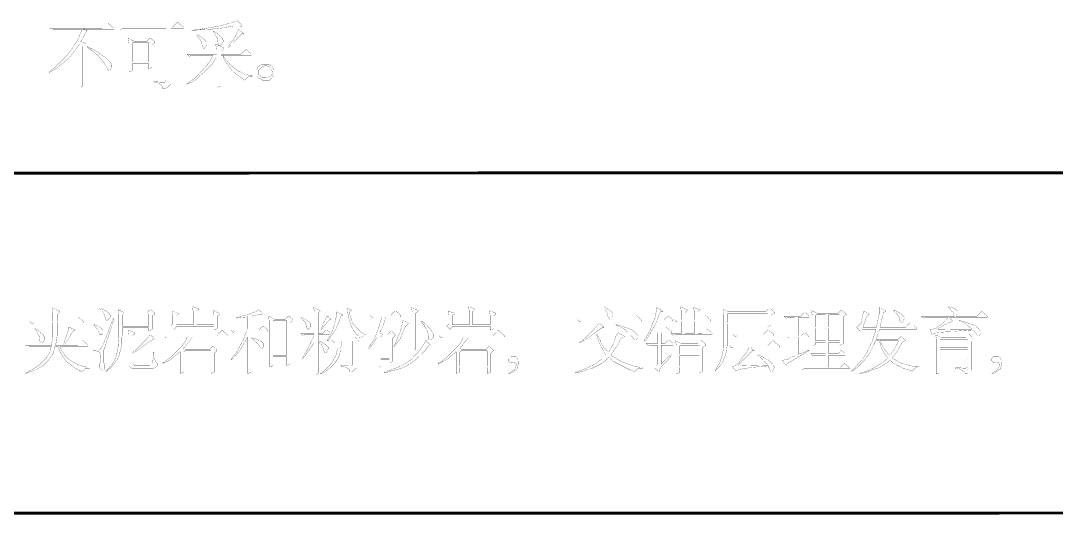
# Model space of a CAD drawing. Extents: x 94 to 452, y -72 to 1042.
# Drawn here: x 310.7 to 363.2, y 358 to 383.1 of the extents above; entities that cross this region are included whole.
import ezdxf

# ---------------------------------------------------------------- set-up
doc = ezdxf.new("R2010")
doc.units = 0
doc.header["$MEASUREMENT"] = 0
doc.layers.add('TREE_LAYER', color=7, linetype='Continuous')

msp = doc.modelspace()

# ---------------------------------------------------------------- linework, layer by layer
at = {"layer": 'TREE_LAYER'}
for points, const_width, elevation in [([(315.177959, 382.995285), (315.150508, 382.995285), (314.889724, 382.734501), (312.213253, 382.734501), (312.323057, 382.624697), (312.364234, 382.624697), (312.40541, 382.665873), (313.860312, 382.665873), (313.860312, 382.652148), (313.723057, 382.336462), (313.723057, 382.322736), (313.640704, 382.144305), (313.37992, 381.73254), (313.091685, 381.348226), (312.528939, 380.785481), (312.185802, 380.497246), (312.268155, 380.510972), (312.583841, 380.716854), (313.160312, 381.183521), (313.503449, 381.595285), (313.668155, 381.842344), (313.709332, 381.897246), (313.723057, 381.869795), (313.723057, 379.728619), (313.791685, 379.728619), (313.860312, 379.769795), (313.901488, 379.810972), (313.901488, 381.814893), (314.011292, 381.924697), (314.011292, 381.965873), (313.791685, 382.061952), (314.121096, 382.624697), (314.121096, 382.624697), (313.915214, 382.652148), (313.928939, 382.665873), (315.47992, 382.665873), (315.47992, 382.734501), (315.328939, 382.844305), (315.177959, 382.995285), (315.177959, 382.995285)], 0.01, 47), ([(318.719136, 383.022736), (318.677959, 383.022736), (318.4309, 382.775677), (315.685802, 382.775677), (315.795606, 382.665873), (315.823057, 382.665873), (315.864234, 382.693324), (318.128939, 382.693324), (318.128939, 382.693324), (318.128939, 380.099207), (318.060312, 379.989403), (317.909332, 379.989403), (317.57992, 380.016854), (317.470116, 380.030579), (317.470116, 379.989403), (317.7309, 379.948226), (317.840704, 379.879599), (317.950508, 379.742344), (317.950508, 379.659991), (317.991685, 379.659991), (318.142665, 379.701168), (318.238743, 379.769795), (318.348547, 379.879599), (318.348547, 382.693324), (318.362273, 382.693324), (319.007371, 382.693324), (319.007371, 382.775677), (318.870116, 382.885481), (318.719136, 383.022736), (318.719136, 383.022736)], 0.01, 47), ([(321.738743, 383.105089), (321.423057, 382.995285), (321.395606, 382.995285), (320.668155, 382.803128), (320.626979, 382.803128), (319.762273, 382.665873), (319.693645, 382.665873), (319.432861, 382.624697), (319.40541, 382.624697), (320.393645, 382.665873), (320.5309, 382.693324), (320.915214, 382.734501), (321.546587, 382.844305), (321.821096, 382.844305), (321.958351, 382.803128), (321.9309, 382.912932), (321.738743, 383.105089), (321.738743, 383.105089)], 0.01, 47), ([(316.193645, 382.226658), (316.193645, 382.226658), (316.193645, 382.199207), (316.234822, 381.979599), (316.234822, 380.538423), (316.317175, 380.538423), (316.372077, 380.565873), (316.413253, 380.60705), (316.413253, 380.936462), (316.413253, 380.936462), (317.209332, 380.936462), (317.223057, 380.936462), (317.223057, 380.689403), (317.264234, 380.689403), (317.360312, 380.716854), (317.401488, 380.75803), (317.401488, 381.897246), (317.538743, 381.993324), (317.552469, 382.00705), (317.552469, 382.034501), (317.332861, 382.226658), (317.291685, 382.226658), (317.140704, 382.075677), (316.481881, 382.075677), (316.193645, 382.226658), (316.193645, 382.226658)], 0.01, 47), ([(320.503449, 382.583521), (320.503449, 382.583521), (320.503449, 382.569795), (320.723057, 382.226658), (320.750508, 381.979599), (320.791685, 381.869795), (320.777959, 381.85607), (320.640704, 381.924697), (320.640704, 381.869795), (320.681881, 381.650187), (320.681881, 381.416854), (320.681881, 381.416854), (319.185802, 381.416854), (319.295606, 381.30705), (319.323057, 381.30705), (319.364234, 381.348226), (320.489724, 381.348226), (320.489724, 381.334501), (320.352469, 381.087442), (320.174037, 380.826658), (319.734822, 380.359991), (319.542665, 380.167834), (319.144626, 379.879599), (319.542665, 380.05803), (319.611292, 380.112932), (320.146587, 380.593324), (320.434822, 380.88156), (320.640704, 381.197246), (320.681881, 381.224697), (320.681881, 381.224697), (320.681881, 379.728619), (320.723057, 379.728619), (320.819136, 379.769795), (320.901488, 379.797246), (320.901488, 379.810972), (320.901488, 381.334501), (320.901488, 381.348226), (321.011292, 381.348226), (321.011292, 381.334501), (321.052469, 381.15607), (321.189724, 380.950187), (321.436783, 380.620775), (321.683841, 380.387442), (322.109332, 380.099207), (322.260312, 380.250187), (322.35639, 380.277638), (322.47992, 380.277638), (322.47992, 380.318815), (322.397567, 380.318815), (322.191685, 380.387442), (322.136783, 380.387442), (321.738743, 380.579599), (321.368155, 380.88156), (321.121096, 381.169795), (321.011292, 381.334501), (321.025018, 381.348226), (322.438743, 381.348226), (322.438743, 381.416854), (322.191685, 381.636462), (322.150508, 381.636462), (321.9309, 381.416854), (320.901488, 381.416854), (320.901488, 381.416854), (320.901488, 381.567834), (321.052469, 381.705089), (321.052469, 381.746266), (320.860312, 381.814893), (320.80541, 381.85607), (320.860312, 381.85607), (320.942665, 381.938423), (321.011292, 382.034501), (321.011292, 382.116854), (320.942665, 382.254109), (320.915214, 382.28156), (320.723057, 382.446266), (320.572077, 382.55607), (320.503449, 382.583521), (320.503449, 382.583521)], 0.01, 47), ([(319.734822, 382.405089), (319.652469, 382.405089), (319.762273, 382.267834), (319.913253, 382.048226), (319.95443, 381.814893), (320.023057, 381.705089), (320.064234, 381.705089), (320.132861, 381.814893), (320.174037, 381.924697), (320.174037, 382.00705), (320.10541, 382.103128), (320.009332, 382.199207), (319.803449, 382.336462), (319.734822, 382.405089), (319.734822, 382.405089)], 0.01, 47), ([(321.77992, 382.665873), (321.752469, 382.610972), (321.601488, 382.254109), (321.423057, 382.020775), (321.272077, 381.787442), (321.272077, 381.746266), (321.958351, 382.446266), (322.040704, 382.446266), (322.040704, 382.473717), (322.026979, 382.487442), (321.77992, 382.665873), (321.77992, 382.665873)], 0.01, 47), ([(314.134822, 381.787442), (314.121096, 381.787442), (314.203449, 381.705089), (314.409332, 381.567834), (314.642665, 381.361952), (314.972077, 380.977638), (315.177959, 380.620775), (315.219136, 380.579599), (315.260312, 380.579599), (315.328939, 380.675677), (315.370116, 380.75803), (315.370116, 380.867834), (315.260312, 381.046266), (314.862273, 381.375677), (314.642665, 381.526658), (314.464234, 381.636462), (314.2309, 381.746266), (314.134822, 381.787442), (314.134822, 381.787442)], 0.01, 47), ([(316.440704, 381.993324), (316.45443, 382.00705), (317.209332, 382.00705), (317.223057, 381.993324), (317.223057, 381.018815), (317.209332, 381.018815), (316.413253, 381.018815), (316.413253, 381.018815), (316.413253, 381.965873), (316.440704, 381.993324), (316.440704, 381.993324)], 0.01, 47), ([(323.344626, 380.909011), (323.015214, 380.909011), (322.823057, 380.799207), (322.713253, 380.620775), (322.713253, 380.277638), (323.001488, 380.099207), (323.372077, 380.099207), (323.591685, 380.346266), (323.591685, 380.60705), (323.495606, 380.785481), (323.344626, 380.909011), (323.344626, 380.909011)], 0.01, 47), ([(323.152469, 380.826658), (323.166194, 380.826658), (323.344626, 380.799207), (323.523057, 380.497246), (323.481881, 380.359991), (323.289724, 380.222736), (323.015214, 380.209011), (322.823057, 380.359991), (322.823057, 380.60705), (323.015214, 380.799207), (323.070116, 380.812932), (323.152469, 380.826658), (323.152469, 380.826658)], 0.01, 47), ([(221.22612, 375.368134), (399.22612, 375.400741)], 0.15, 178.000003), ([(312.336767, 368.568603), (312.336767, 368.568603), (312.336767, 368.513701), (312.377943, 368.294093), (312.377943, 367.882328), (312.364218, 367.868603), (311.197551, 367.868603), (311.307355, 367.758799), (311.348531, 367.758799), (311.389708, 367.799975), (312.364218, 367.799975), (312.377943, 367.799975), (312.377943, 367.08625), (312.309316, 366.688211), (312.309316, 366.66076), (310.977943, 366.66076), (311.087747, 366.550956), (311.128924, 366.550956), (311.1701, 366.592132), (312.29559, 366.592132), (312.29559, 366.592132), (312.226963, 366.303897), (312.048531, 366.001936), (311.677943, 365.631348), (311.403433, 365.466642), (310.977943, 365.233309), (311.01912, 365.233309), (311.526963, 365.41174), (311.897551, 365.631348), (312.199512, 365.947034), (312.405394, 366.26272), (312.487747, 366.578407), (312.501473, 366.592132), (312.638728, 366.592132), (312.652453, 366.578407), (312.748531, 366.303897), (312.885786, 366.084289), (313.050492, 365.850956), (313.091669, 365.809779), (313.434806, 365.535269), (313.668139, 365.398015), (313.832845, 365.315662), (313.846571, 365.315662), (314.052453, 365.494093), (314.24461, 365.494093), (314.24461, 365.535269), (314.121081, 365.535269), (313.69559, 365.645073), (313.366179, 365.823505), (313.146571, 365.974485), (312.99559, 366.125466), (312.817159, 366.399975), (312.721081, 366.578407), (312.734806, 366.592132), (314.162257, 366.592132), (314.162257, 366.66076), (313.915198, 366.880368), (313.874022, 366.880368), (313.654414, 366.66076), (312.515198, 366.66076), (312.515198, 366.674485), (312.556375, 366.839191), (312.5701, 366.990171), (312.597551, 367.141152), (312.597551, 367.799975), (312.597551, 367.799975), (313.915198, 367.799975), (313.915198, 367.868603), (313.654414, 368.088211), (313.613237, 368.088211), (313.39363, 367.868603), (312.597551, 367.868603), (312.597551, 367.882328), (312.597551, 368.198015), (312.734806, 368.348995), (312.734806, 368.390171), (312.556375, 368.458799), (312.336767, 368.568603), (312.336767, 368.568603)], 0.01, 48), ([(319.460296, 368.609779), (319.446571, 368.609779), (319.446571, 368.582328), (319.487747, 368.403897), (319.487747, 367.690171), (319.474022, 367.690171), (318.650492, 367.690171), (318.636767, 367.690171), (318.636767, 368.170564), (318.746571, 368.239191), (318.746571, 368.239191), (318.746571, 368.280368), (318.417159, 368.390171), (318.458335, 368.184289), (318.458335, 367.731348), (318.348531, 367.621544), (318.499512, 367.470564), (318.526963, 367.470564), (318.636767, 367.580368), (318.636767, 367.607819), (318.650492, 367.621544), (320.54461, 367.621544), (320.54461, 367.607819), (320.54461, 367.429387), (320.626963, 367.443113), (320.681865, 367.470564), (320.723041, 367.51174), (320.723041, 368.129387), (320.832845, 368.239191), (320.832845, 368.280368), (320.654414, 368.348995), (320.503433, 368.417622), (320.54461, 368.184289), (320.54461, 367.690171), (320.54461, 367.690171), (319.666179, 367.690171), (319.666179, 367.690171), (319.666179, 368.390171), (319.775982, 368.458799), (319.775982, 368.458799), (319.775982, 368.499975), (319.460296, 368.609779), (319.460296, 368.609779)], 0.01, 48), ([(325.609316, 368.568603), (325.609316, 368.568603), (325.609316, 368.541152), (325.636767, 368.321544), (325.636767, 367.250956), (325.636767, 367.250956), (324.950492, 367.250956), (325.060296, 367.141152), (325.087747, 367.141152), (325.128924, 367.182328), (325.609316, 367.182328), (325.609316, 367.168603), (325.568139, 367.031348), (325.499512, 366.894093), (325.266179, 366.399975), (325.01912, 366.001936), (325.060296, 366.001936), (325.1701, 366.125466), (325.334806, 366.358799), (325.636767, 366.798015), (325.636767, 366.798015), (325.636767, 365.164681), (325.71912, 365.164681), (325.787747, 365.192132), (325.828924, 365.233309), (325.828924, 366.839191), (325.828924, 366.839191), (325.979904, 366.701936), (326.075982, 366.523505), (326.117159, 366.372524), (326.185786, 366.26272), (326.226963, 366.26272), (326.240688, 366.276446), (326.29559, 366.372524), (326.336767, 366.468603), (326.336767, 366.550956), (326.185786, 366.701936), (325.897551, 366.866642), (325.8701, 366.880368), (325.828924, 366.894093), (325.828924, 367.168603), (325.828924, 367.182328), (326.432845, 367.182328), (326.446571, 367.168603), (326.29559, 366.894093), (326.29559, 366.880368), (326.336767, 366.880368), (326.707355, 367.429387), (326.926963, 367.93723), (326.926963, 367.950956), (326.99559, 368.129387), (327.064218, 368.156838), (327.064218, 368.198015), (326.775982, 368.348995), (326.775982, 368.225466), (326.666179, 367.772524), (326.666179, 367.717622), (326.556375, 367.401936), (326.487747, 367.250956), (326.268139, 367.429387), (326.226963, 367.429387), (326.048531, 367.250956), (325.828924, 367.250956), (325.828924, 367.250956), (325.828924, 368.280368), (325.938728, 368.390171), (325.938728, 368.417622), (325.746571, 368.499975), (325.609316, 368.568603), (325.609316, 368.568603)], 0.01, 48), ([(330.577943, 368.568603), (330.564218, 368.568603), (330.564218, 368.541152), (330.605394, 368.321544), (330.605394, 366.413701), (330.674022, 366.413701), (330.742649, 366.441152), (330.783826, 366.482328), (330.783826, 368.280368), (330.89363, 368.390171), (330.89363, 368.417622), (330.715198, 368.499975), (330.577943, 368.568603), (330.577943, 368.568603)], 0.01, 48), ([(333.460296, 368.609779), (333.446571, 368.609779), (333.446571, 368.582328), (333.487747, 368.403897), (333.487747, 367.690171), (333.474022, 367.690171), (332.650492, 367.690171), (332.636767, 367.690171), (332.636767, 368.170564), (332.746571, 368.239191), (332.746571, 368.239191), (332.746571, 368.280368), (332.417159, 368.390171), (332.458335, 368.184289), (332.458335, 367.731348), (332.348531, 367.621544), (332.499512, 367.470564), (332.526963, 367.470564), (332.636767, 367.580368), (332.636767, 367.607819), (332.650492, 367.621544), (334.54461, 367.621544), (334.54461, 367.607819), (334.54461, 367.429387), (334.626963, 367.443113), (334.681865, 367.470564), (334.723041, 367.51174), (334.723041, 368.129387), (334.832845, 368.239191), (334.832845, 368.280368), (334.654414, 368.348995), (334.503433, 368.417622), (334.54461, 368.184289), (334.54461, 367.690171), (334.54461, 367.690171), (333.666179, 367.690171), (333.666179, 367.690171), (333.666179, 368.390171), (333.775982, 368.458799), (333.775982, 368.458799), (333.775982, 368.499975), (333.460296, 368.609779), (333.460296, 368.609779)], 0.01, 48), ([(340.309316, 368.609779), (340.226963, 368.609779), (340.377943, 368.458799), (340.487747, 368.280368), (340.515198, 368.129387), (340.556375, 368.019583), (340.597551, 367.978407), (340.625002, 367.978407), (340.707355, 368.06076), (340.775982, 368.156838), (340.775982, 368.252917), (340.69363, 368.36272), (340.556375, 368.458799), (340.309316, 368.609779), (340.309316, 368.609779)], 0.01, 48), ([(342.999512, 368.568603), (342.999512, 368.568603), (342.999512, 368.527426), (342.889708, 367.978407), (342.807355, 367.841152), (342.6701, 367.429387), (342.39559, 366.948995), (342.368139, 366.894093), (342.368139, 366.852917), (342.450492, 366.921544), (342.697551, 367.319583), (342.697551, 367.292132), (343.026963, 367.292132), (343.026963, 367.278407), (343.026963, 366.743113), (343.026963, 366.743113), (342.450492, 366.743113), (342.560296, 366.633309), (342.587747, 366.633309), (342.628924, 366.66076), (343.026963, 366.66076), (343.026963, 366.66076), (343.026963, 365.713701), (342.999512, 365.603897), (342.889708, 365.494093), (343.068139, 365.315662), (343.109316, 365.315662), (343.136767, 365.425466), (343.356375, 365.713701), (343.534806, 365.892132), (343.726963, 366.11174), (343.768139, 366.180368), (343.768139, 366.194093), (343.726963, 366.194093), (343.342649, 365.83723), (343.21912, 365.713701), (343.21912, 365.727426), (343.21912, 366.66076), (343.21912, 366.66076), (343.836767, 366.66076), (343.836767, 366.743113), (343.617159, 366.921544), (343.575982, 366.921544), (343.397551, 366.743113), (343.21912, 366.743113), (343.21912, 366.743113), (343.21912, 367.278407), (343.21912, 367.292132), (343.726963, 367.292132), (343.726963, 367.36076), (343.507355, 367.539191), (343.466179, 367.539191), (343.287747, 367.36076), (342.725002, 367.36076), (342.725002, 367.36076), (342.848531, 367.566642), (342.985786, 367.882328), (342.999512, 367.868603), (343.79559, 367.868603), (343.79559, 367.950956), (343.589708, 368.129387), (343.548531, 368.129387), (343.356375, 367.950956), (343.026963, 367.950956), (343.013237, 367.950956), (343.026963, 367.978407), (343.109316, 368.198015), (343.177943, 368.335269), (343.177943, 368.348995), (343.287747, 368.348995), (343.287747, 368.390171), (342.999512, 368.568603), (342.999512, 368.568603)], 0.01, 48), ([(344.207355, 368.609779), (344.207355, 368.609779), (344.207355, 368.582328), (344.234806, 368.36272), (344.234806, 367.950956), (344.234806, 367.950956), (343.877943, 367.950956), (343.987747, 367.841152), (344.015198, 367.841152), (344.056375, 367.868603), (344.234806, 367.868603), (344.234806, 367.868603), (344.234806, 367.250956), (344.234806, 367.250956), (343.726963, 367.250956), (343.836767, 367.141152), (343.877943, 367.141152), (343.905394, 367.182328), (345.813237, 367.182328), (345.813237, 367.250956), (345.566179, 367.470564), (345.525002, 367.470564), (345.305394, 367.250956), (345.085786, 367.250956), (345.085786, 367.250956), (345.085786, 367.868603), (345.085786, 367.868603), (345.703433, 367.868603), (345.703433, 367.950956), (345.456375, 368.170564), (345.415198, 368.170564), (345.19559, 367.950956), (345.085786, 367.950956), (345.085786, 367.950956), (345.085786, 368.348995), (345.181865, 368.417622), (345.19559, 368.458799), (344.866179, 368.568603), (344.89363, 368.36272), (344.89363, 367.950956), (344.89363, 367.950956), (344.426963, 367.950956), (344.426963, 367.950956), (344.426963, 368.307819), (344.536767, 368.417622), (344.536767, 368.458799), (344.34461, 368.527426), (344.207355, 368.609779), (344.207355, 368.609779)], 0.01, 48), ([(354.268139, 368.568603), (354.268139, 368.568603), (354.268139, 368.225466), (354.130884, 367.566642), (354.117159, 367.539191), (353.458335, 367.539191), (353.44461, 367.552917), (353.636767, 368.129387), (353.787747, 368.239191), (353.499512, 368.390171), (353.472061, 368.321544), (353.348531, 367.758799), (353.128924, 367.539191), (353.307355, 367.36076), (353.417159, 367.470564), (354.103433, 367.470564), (354.103433, 367.456838), (354.075982, 367.319583), (354.048531, 367.250956), (353.897551, 366.81174), (353.746571, 366.523505), (353.636767, 366.26272), (353.417159, 365.933309), (353.060296, 365.535269), (352.868139, 365.343113), (352.977943, 365.384289), (353.005394, 365.398015), (353.29363, 365.658799), (353.540688, 365.905858), (353.828924, 366.331348), (354.075982, 366.839191), (354.089708, 366.880368), (354.254414, 366.880368), (354.268139, 366.880368), (354.41912, 366.441152), (354.707355, 366.001936), (354.405394, 365.741152), (353.925002, 365.466642), (353.650492, 365.343113), (353.636767, 365.343113), (353.279904, 365.233309), (353.279904, 365.205858), (353.609316, 365.274485), (353.856375, 365.384289), (354.29559, 365.521544), (354.734806, 365.823505), (354.817159, 365.892132), (355.023041, 365.713701), (355.572061, 365.452917), (355.709316, 365.425466), (355.928924, 365.343113), (355.942649, 365.343113), (356.09363, 365.494093), (356.203433, 365.535269), (356.272061, 365.535269), (356.272061, 365.56272), (356.052453, 365.56272), (355.366179, 365.754877), (354.926963, 366.001936), (355.146571, 366.290171), (355.462257, 366.839191), (355.489708, 366.852917), (355.613237, 366.880368), (355.366179, 367.099975), (355.256375, 366.990171), (355.242649, 366.96272), (354.117159, 366.96272), (354.117159, 366.96272), (354.29559, 367.470564), (356.162257, 367.470564), (356.162257, 367.539191), (356.025002, 367.648995), (355.874022, 367.799975), (355.832845, 367.799975), (355.585786, 367.539191), (354.309316, 367.539191), (354.309316, 367.552917), (354.487747, 368.307819), (354.625002, 368.390171), (354.268139, 368.568603), (354.268139, 368.568603)], 0.01, 48), ([(357.781865, 368.609779), (357.768139, 368.609779), (357.877943, 368.48625), (358.015198, 368.307819), (358.056375, 368.170564), (358.083826, 368.129387), (358.083826, 368.129387), (356.409316, 368.129387), (356.51912, 368.019583), (356.560296, 368.019583), (356.587747, 368.06076), (357.754414, 368.06076), (357.768139, 368.047034), (357.630884, 367.896054), (357.425002, 367.717622), (357.150492, 367.51174), (356.848531, 367.429387), (356.917159, 367.264681), (356.930884, 367.250956), (356.999512, 367.209779), (357.136767, 367.292132), (357.177943, 367.292132), (357.301473, 367.305858), (357.342649, 367.305858), (357.356375, 367.305858), (357.438728, 367.319583), (357.49363, 367.319583), (357.726963, 367.333309), (357.740688, 367.347034), (357.987747, 367.36076), (357.987747, 367.36076), (358.0701, 367.36076), (358.083826, 367.36076), (358.19363, 367.374485), (358.262257, 367.374485), (358.605394, 367.401936), (358.61912, 367.401936), (359.003433, 367.429387), (359.058335, 367.388211), (359.264218, 367.141152), (359.332845, 367.141152), (359.346571, 367.154877), (359.415198, 367.250956), (359.415198, 367.36076), (359.346571, 367.470564), (359.126963, 367.648995), (359.058335, 367.676446), (358.852453, 367.758799), (358.742649, 367.78625), (358.509316, 367.868603), (358.454414, 367.882328), (358.330884, 367.909779), (358.317159, 367.909779), (358.674022, 367.731348), (358.962257, 367.470564), (358.962257, 367.470564), (358.811277, 367.470564), (358.811277, 367.470564), (358.61912, 367.470564), (358.605394, 367.456838), (358.413237, 367.456838), (358.413237, 367.456838), (358.221081, 367.456838), (358.207355, 367.456838), (357.21912, 367.429387), (357.21912, 367.443113), (357.21912, 367.470564), (357.21912, 367.470564), (357.562257, 367.676446), (357.974022, 367.868603), (358.015198, 367.868603), (357.836767, 368.047034), (357.850492, 368.06076), (359.74461, 368.06076), (359.74461, 368.129387), (359.483826, 368.348995), (359.442649, 368.348995), (359.223041, 368.129387), (358.179904, 368.129387), (358.166179, 368.129387), (358.179904, 368.143113), (358.234806, 368.239191), (358.234806, 368.390171), (358.125002, 368.499975), (357.91912, 368.568603), (357.864218, 368.582328), (357.781865, 368.609779), (357.781865, 368.609779)], 0.01, 48), ([(314.821081, 368.527426), (314.738728, 368.527426), (314.889708, 368.376446), (314.999512, 368.198015), (315.026963, 368.047034), (315.068139, 367.950956), (315.109316, 367.909779), (315.136767, 367.909779), (315.21912, 367.992132), (315.287747, 368.088211), (315.287747, 368.170564), (315.205394, 368.294093), (315.068139, 368.390171), (314.821081, 368.527426), (314.821081, 368.527426)], 0.01, 48), ([(315.699512, 368.458799), (315.685786, 368.458799), (315.685786, 368.431348), (315.726963, 368.21174), (315.726963, 367.141152), (315.685786, 366.66076), (315.685786, 366.578407), (315.617159, 366.207819), (315.617159, 366.180368), (315.466179, 365.823505), (315.397551, 365.713701), (315.177943, 365.452917), (315.068139, 365.343113), (315.109316, 365.343113), (315.274022, 365.480368), (315.438728, 365.645073), (315.658335, 365.96076), (315.768139, 366.221544), (315.768139, 366.276446), (315.79559, 366.358799), (315.836767, 366.53723), (315.877943, 366.715662), (315.877943, 367.072524), (315.905394, 367.168603), (315.905394, 367.539191), (315.91912, 367.539191), (317.223041, 367.539191), (317.223041, 367.539191), (317.223041, 367.401936), (317.264218, 367.401936), (317.360296, 367.429387), (317.415198, 367.470564), (317.415198, 368.129387), (317.552453, 368.225466), (317.552453, 368.239191), (317.552453, 368.280368), (317.346571, 368.458799), (317.305394, 368.458799), (317.154414, 368.307819), (315.987747, 368.307819), (315.699512, 368.458799), (315.699512, 368.458799)], 0.01, 48), ([(315.946571, 368.239191), (315.946571, 368.239191), (317.223041, 368.239191), (317.223041, 368.239191), (317.223041, 367.621544), (317.223041, 367.621544), (315.91912, 367.621544), (315.905394, 367.621544), (315.905394, 368.198015), (315.946571, 368.239191), (315.946571, 368.239191)], 0.01, 48), ([(322.836767, 368.458799), (322.79559, 368.458799), (322.713237, 368.376446), (322.617159, 368.348995), (322.260296, 368.198015), (322.246571, 368.198015), (321.6701, 368.06076), (321.6701, 368.019583), (321.738728, 368.019583), (321.848531, 368.06076), (322.205394, 368.088211), (322.232845, 368.101936), (322.246571, 368.101936), (322.246571, 367.539191), (322.21912, 367.443113), (322.205394, 367.429387), (321.409316, 367.429387), (321.51912, 367.319583), (321.560296, 367.319583), (321.587747, 367.36076), (322.177943, 367.36076), (322.191669, 367.36076), (322.136767, 367.209779), (322.026963, 366.921544), (321.766179, 366.441152), (321.6701, 366.26272), (321.51912, 366.084289), (321.409316, 365.933309), (321.450492, 365.933309), (321.725002, 366.221544), (321.889708, 366.441152), (322.150492, 366.894093), (322.246571, 367.058799), (322.246571, 367.045073), (322.246571, 365.233309), (322.342649, 365.247034), (322.397551, 365.274485), (322.438728, 365.315662), (322.438728, 367.017622), (322.438728, 367.031348), (322.768139, 366.729387), (322.946571, 366.482328), (322.987747, 366.482328), (323.056375, 366.592132), (323.056375, 366.743113), (322.946571, 366.852917), (322.630884, 366.990171), (322.575982, 367.003897), (322.438728, 367.031348), (322.438728, 367.36076), (322.438728, 367.36076), (323.275982, 367.36076), (323.275982, 367.429387), (323.056375, 367.621544), (323.015198, 367.621544), (322.836767, 367.429387), (322.438728, 367.429387), (322.438728, 367.443113), (322.438728, 368.129387), (322.534806, 368.156838), (322.781865, 368.198015), (322.905394, 368.239191), (323.015198, 368.198015), (323.015198, 368.239191), (323.015198, 368.252917), (322.836767, 368.458799), (322.836767, 368.458799)], 0.01, 48), ([(323.317159, 368.129387), (323.317159, 368.129387), (323.317159, 368.101936), (323.34461, 367.882328), (323.34461, 365.56272), (323.440688, 365.576446), (323.49559, 365.603897), (323.536767, 365.645073), (323.536767, 366.070564), (323.536767, 366.084289), (324.223041, 366.084289), (324.223041, 366.070564), (324.223041, 365.645073), (324.264218, 365.645073), (324.360296, 365.672524), (324.415198, 365.713701), (324.415198, 367.799975), (324.552453, 367.896054), (324.552453, 367.909779), (324.552453, 367.950956), (324.346571, 368.129387), (324.305394, 368.129387), (324.154414, 367.978407), (323.605394, 367.978407), (323.317159, 368.129387), (323.317159, 368.129387)], 0.01, 48), ([(324.991669, 368.06076), (324.977943, 368.06076), (325.046571, 367.950956), (325.1701, 367.827426), (325.238728, 367.621544), (325.238728, 367.539191), (325.307355, 367.470564), (325.348531, 367.470564), (325.458335, 367.607819), (325.458335, 367.731348), (325.375982, 367.841152), (325.1701, 367.978407), (324.991669, 368.06076), (324.991669, 368.06076)], 0.01, 48), ([(326.309316, 368.129387), (326.268139, 368.129387), (325.966179, 367.470564), (326.007355, 367.470564), (326.405394, 367.950956), (326.487747, 367.978407), (326.309316, 368.129387), (326.309316, 368.129387)], 0.01, 48), ([(327.297551, 368.527426), (327.283826, 368.527426), (327.283826, 368.513701), (327.325002, 368.348995), (327.366179, 368.088211), (327.407355, 367.950956), (327.503433, 367.621544), (327.654414, 367.36076), (327.764218, 367.223505), (327.942649, 367.031348), (328.162257, 367.141152), (328.272061, 367.141152), (328.272061, 367.182328), (328.162257, 367.209779), (327.915198, 367.401936), (327.585786, 367.758799), (327.39363, 368.307819), (327.503433, 368.417622), (327.503433, 368.458799), (327.297551, 368.527426), (327.297551, 368.527426)], 0.01, 48), ([(329.768139, 368.390171), (329.726963, 368.390171), (329.507355, 368.170564), (328.450492, 368.170564), (328.560296, 368.06076), (328.587747, 368.06076), (328.628924, 368.088211), (329.054414, 368.088211), (329.054414, 368.088211), (328.958335, 367.758799), (328.958335, 367.717622), (328.917159, 367.607819), (328.889708, 367.498015), (328.779904, 367.23723), (328.6701, 366.96272), (328.409316, 366.564681), (328.368139, 366.482328), (328.368139, 366.482328), (328.409316, 366.482328), (328.423041, 366.496054), (328.697551, 366.866642), (328.807355, 367.045073), (328.807355, 367.045073), (328.807355, 365.535269), (328.903433, 365.535269), (328.958335, 365.56272), (328.999512, 365.603897), (328.999512, 365.933309), (328.999512, 365.933309), (329.425002, 365.933309), (329.438728, 365.933309), (329.438728, 365.754877), (329.479904, 365.754877), (329.575982, 365.782328), (329.617159, 365.823505), (329.617159, 367.031348), (329.726963, 367.141152), (329.726963, 367.182328), (329.548531, 367.36076), (329.507355, 367.36076), (329.356375, 367.209779), (329.09559, 367.209779), (328.94461, 367.278407), (328.94461, 367.292132), (329.109316, 367.607819), (329.21912, 367.93723), (329.21912, 367.992132), (329.260296, 368.088211), (330.015198, 368.088211), (330.015198, 368.170564), (329.768139, 368.390171), (329.768139, 368.390171)], 0.01, 48), ([(341.956375, 368.170564), (341.915198, 368.170564), (341.69559, 367.950956), (338.977943, 367.950956), (339.087747, 367.841152), (339.128924, 367.841152), (339.1701, 367.868603), (342.203433, 367.868603), (342.203433, 367.950956), (341.956375, 368.170564), (341.956375, 368.170564)], 0.01, 48), ([(348.736767, 368.527426), (348.69559, 368.527426), (348.503433, 368.348995), (346.636767, 368.348995), (346.348531, 368.499975), (346.389708, 368.252917), (346.389708, 366.509779), (346.307355, 366.139191), (346.307355, 366.11174), (346.197551, 365.782328), (346.087747, 365.603897), (345.950492, 365.384289), (345.950492, 365.343113), (346.211277, 365.617622), (346.348531, 365.823505), (346.458335, 366.098015), (346.526963, 366.331348), (346.540688, 366.496054), (346.568139, 366.66076), (346.568139, 367.717622), (346.568139, 367.731348), (348.613237, 367.731348), (348.613237, 367.717622), (348.613237, 367.621544), (348.654414, 367.621544), (348.750492, 367.648995), (348.805394, 367.690171), (348.805394, 368.170564), (348.874022, 368.239191), (348.983826, 368.280368), (348.983826, 368.307819), (348.736767, 368.527426), (348.736767, 368.527426)], 0.01, 48), ([(346.59559, 368.266642), (346.609316, 368.280368), (348.613237, 368.280368), (348.613237, 368.266642), (348.613237, 367.799975), (348.613237, 367.799975), (346.568139, 367.799975), (346.568139, 367.799975), (346.568139, 368.239191), (346.59559, 368.266642), (346.59559, 368.266642)], 0.01, 48), ([(350.507355, 368.307819), (350.466179, 368.307819), (350.287747, 368.129387), (349.450492, 368.129387), (349.560296, 368.019583), (349.587747, 368.019583), (349.628924, 368.06076), (349.985786, 368.06076), (349.999512, 368.047034), (349.999512, 367.141152), (349.985786, 367.141152), (349.51912, 367.141152), (349.628924, 367.031348), (349.6701, 367.031348), (349.697551, 367.072524), (349.985786, 367.072524), (349.999512, 367.058799), (349.999512, 366.11174), (349.807355, 366.043113), (349.601473, 365.933309), (349.368139, 365.892132), (349.409316, 365.782328), (349.51912, 365.645073), (349.6701, 365.754877), (350.768139, 366.413701), (350.726963, 366.413701), (350.3701, 366.26272), (350.356375, 366.26272), (350.177943, 366.194093), (350.177943, 366.194093), (350.177943, 367.058799), (350.177943, 367.072524), (350.685786, 367.072524), (350.685786, 367.141152), (350.507355, 367.292132), (350.466179, 367.292132), (350.328924, 367.141152), (350.177943, 367.141152), (350.177943, 367.141152), (350.177943, 368.047034), (350.177943, 368.06076), (350.726963, 368.06076), (350.726963, 368.129387), (350.507355, 368.307819), (350.507355, 368.307819)], 0.01, 48), ([(350.836767, 368.417622), (350.836767, 368.417622), (350.836767, 368.403897), (350.877943, 368.184289), (350.877943, 366.633309), (350.946571, 366.633309), (351.015198, 366.66076), (351.056375, 366.701936), (351.056375, 366.81174), (351.056375, 366.81174), (351.523041, 366.81174), (351.536767, 366.81174), (351.536767, 366.235269), (351.523041, 366.221544), (350.79559, 366.221544), (350.905394, 366.11174), (350.946571, 366.11174), (350.987747, 366.152917), (351.523041, 366.152917), (351.536767, 366.152917), (351.536767, 365.535269), (351.523041, 365.535269), (350.246571, 365.535269), (350.356375, 365.425466), (350.397551, 365.425466), (350.438728, 365.452917), (352.74461, 365.452917), (352.74461, 365.535269), (352.525002, 365.713701), (352.483826, 365.713701), (352.305394, 365.535269), (351.715198, 365.535269), (351.715198, 365.535269), (351.715198, 366.152917), (351.715198, 366.152917), (352.552453, 366.152917), (352.552453, 366.221544), (352.374022, 366.372524), (352.332845, 366.372524), (352.19559, 366.221544), (351.715198, 366.221544), (351.715198, 366.235269), (351.715198, 366.81174), (351.715198, 366.81174), (352.264218, 366.81174), (352.264218, 366.81174), (352.264218, 366.66076), (352.305394, 366.66076), (352.401473, 366.701936), (352.442649, 366.743113), (352.442649, 368.088211), (352.579904, 368.198015), (352.59363, 368.198015), (352.59363, 368.239191), (352.374022, 368.417622), (352.332845, 368.417622), (352.19559, 368.280368), (351.125002, 368.280368), (350.836767, 368.417622), (350.836767, 368.417622)], 0.01, 48), ([(351.083826, 368.198015), (351.097551, 368.198015), (351.523041, 368.198015), (351.536767, 368.198015), (351.536767, 367.580368), (351.523041, 367.580368), (351.056375, 367.580368), (351.056375, 367.580368), (351.056375, 368.170564), (351.083826, 368.198015), (351.083826, 368.198015)], 0.01, 48), ([(351.715198, 368.198015), (351.715198, 368.198015), (352.264218, 368.198015), (352.264218, 368.198015), (352.264218, 367.580368), (352.264218, 367.580368), (351.715198, 367.580368), (351.715198, 367.580368), (351.715198, 368.198015), (351.715198, 368.198015)], 0.01, 48), ([(355.077943, 368.417622), (354.99559, 368.417622), (355.187747, 368.239191), (355.283826, 368.06076), (355.325002, 367.896054), (355.39363, 367.799975), (355.434806, 367.799975), (355.503433, 367.909779), (355.54461, 368.005858), (355.54461, 368.088211), (355.39363, 368.239191), (355.077943, 368.417622), (355.077943, 368.417622)], 0.01, 48), ([(311.458335, 367.51174), (311.458335, 367.51174), (311.472061, 367.484289), (311.677943, 367.141152), (311.705394, 366.907819), (311.746571, 366.784289), (311.746571, 366.770564), (311.828924, 366.770564), (311.911277, 366.852917), (311.966179, 366.948995), (311.966179, 367.031348), (311.897551, 367.168603), (311.8701, 367.196054), (311.677943, 367.36076), (311.540688, 367.470564), (311.458335, 367.51174), (311.458335, 367.51174)], 0.01, 48), ([(313.187747, 367.580368), (313.174022, 367.580368), (313.174022, 367.470564), (312.926963, 366.701936), (312.99559, 366.701936), (313.036767, 366.81174), (313.146571, 366.948995), (313.366179, 367.319583), (313.434806, 367.401936), (313.503433, 367.401936), (313.503433, 367.429387), (313.187747, 367.580368), (313.187747, 367.580368)], 0.01, 48), ([(314.491669, 367.690171), (314.450492, 367.690171), (314.532845, 367.607819), (314.628924, 367.470564), (314.779904, 367.182328), (314.848531, 367.182328), (314.889708, 367.223505), (314.917159, 367.278407), (314.917159, 367.401936), (314.848531, 367.498015), (314.738728, 367.580368), (314.601473, 367.648995), (314.491669, 367.690171), (314.491669, 367.690171)], 0.01, 48), ([(315.466179, 368.019583), (315.397551, 367.909779), (315.177943, 367.347034), (315.177943, 367.319583), (314.917159, 366.66076), (314.807355, 366.482328), (314.738728, 366.413701), (314.450492, 366.413701), (314.450492, 366.372524), (314.560296, 366.372524), (314.697551, 366.331348), (314.779904, 366.248995), (314.807355, 366.152917), (314.807355, 366.001936), (314.779904, 365.809779), (314.779904, 365.782328), (314.738728, 365.68625), (314.738728, 365.535269), (314.779904, 365.452917), (314.875982, 365.384289), (314.958335, 365.384289), (314.999512, 365.480368), (314.999512, 365.645073), (314.958335, 365.782328), (314.958335, 366.413701), (314.999512, 366.509779), (315.040688, 366.633309), (315.136767, 366.948995), (315.164218, 367.017622), (315.438728, 367.854877), (315.438728, 367.882328), (315.466179, 368.019583), (315.466179, 368.019583)], 0.01, 48), ([(323.564218, 367.909779), (323.564218, 367.909779), (324.223041, 367.909779), (324.223041, 367.909779), (324.223041, 366.152917), (324.223041, 366.152917), (323.536767, 366.152917), (323.536767, 366.152917), (323.536767, 367.868603), (323.564218, 367.909779), (323.564218, 367.909779)], 0.01, 48), ([(330.138728, 367.909779), (330.125002, 367.896054), (329.987747, 367.319583), (329.905394, 367.182328), (329.79559, 366.852917), (329.699512, 366.674485), (329.658335, 366.592132), (329.685786, 366.592132), (329.699512, 366.605858), (329.987747, 366.990171), (330.234806, 367.580368), (330.385786, 367.731348), (330.426963, 367.731348), (330.413237, 367.772524), (330.138728, 367.909779), (330.138728, 367.909779)], 0.01, 48), ([(331.126963, 367.841152), (331.04461, 367.841152), (331.126963, 367.758799), (331.291669, 367.51174), (331.305394, 367.484289), (331.374022, 367.333309), (331.442649, 367.08625), (331.442649, 366.96272), (331.483826, 366.921544), (331.552453, 366.921544), (331.662257, 367.058799), (331.662257, 367.223505), (331.59363, 367.36076), (331.525002, 367.470564), (331.277943, 367.703897), (331.126963, 367.841152), (331.126963, 367.841152)], 0.01, 48), ([(340.089708, 367.758799), (340.048531, 367.731348), (339.856375, 367.51174), (339.334806, 366.990171), (339.238728, 366.921544), (339.060296, 366.770564), (339.087747, 366.770564), (339.348531, 366.921544), (339.677943, 367.141152), (340.007355, 367.401936), (340.213237, 367.539191), (340.29559, 367.539191), (340.29559, 367.580368), (340.14461, 367.731348), (340.089708, 367.758799), (340.089708, 367.758799)], 0.01, 48), ([(340.940688, 367.690171), (340.926963, 367.690171), (341.283826, 367.51174), (341.54461, 367.292132), (341.668139, 367.168603), (341.874022, 366.921544), (341.942649, 366.921544), (341.956375, 366.935269), (342.025002, 367.031348), (342.025002, 367.141152), (341.956375, 367.250956), (341.736767, 367.429387), (341.462257, 367.539191), (341.11912, 367.648995), (341.064218, 367.66272), (340.940688, 367.690171), (340.940688, 367.690171)], 0.01, 48), ([(344.426963, 367.868603), (344.426963, 367.868603), (344.89363, 367.868603), (344.89363, 367.868603), (344.89363, 367.250956), (344.89363, 367.250956), (344.426963, 367.250956), (344.426963, 367.250956), (344.426963, 367.868603), (344.426963, 367.868603)], 0.01, 48), ([(351.056375, 367.498015), (351.056375, 367.51174), (351.523041, 367.51174), (351.536767, 367.498015), (351.536767, 366.894093), (351.523041, 366.880368), (351.056375, 366.880368), (351.056375, 366.894093), (351.056375, 367.498015), (351.056375, 367.498015)], 0.01, 48), ([(351.715198, 367.498015), (351.715198, 367.51174), (352.264218, 367.51174), (352.264218, 367.498015), (352.264218, 366.894093), (352.264218, 366.880368), (351.715198, 366.880368), (351.715198, 366.894093), (351.715198, 367.498015), (351.715198, 367.498015)], 0.01, 48), ([(316.207355, 367.429387), (316.207355, 367.429387), (316.207355, 367.415662), (316.234806, 367.196054), (316.234806, 365.645073), (316.303433, 365.535269), (316.413237, 365.452917), (317.442649, 365.452917), (317.511277, 365.494093), (317.621081, 365.56272), (317.703433, 365.672524), (317.703433, 365.754877), (317.662257, 365.754877), (317.59363, 365.823505), (317.525002, 366.001936), (317.525002, 366.303897), (317.483826, 366.303897), (317.483826, 366.207819), (317.442649, 365.850956), (317.415198, 365.754877), (317.305394, 365.645073), (316.49559, 365.645073), (316.426963, 365.713701), (316.426963, 366.248995), (316.564218, 366.331348), (316.89363, 366.550956), (317.236767, 366.81174), (317.442649, 366.948995), (317.525002, 366.96272), (317.525002, 366.990171), (317.374022, 367.141152), (317.305394, 367.182328), (317.085786, 366.921544), (316.564218, 366.399975), (316.454414, 366.331348), (316.426963, 366.303897), (316.426963, 366.317622), (316.426963, 367.141152), (316.536767, 367.250956), (316.536767, 367.292132), (316.34461, 367.36076), (316.207355, 367.429387), (316.207355, 367.429387)], 0.01, 48), ([(320.983826, 367.401936), (320.942649, 367.401936), (320.69559, 367.141152), (317.950492, 367.141152), (318.060296, 367.031348), (318.087747, 367.031348), (318.128924, 367.072524), (319.185786, 367.072524), (319.185786, 367.058799), (319.130884, 366.935269), (319.117159, 366.880368), (318.938728, 366.633309), (318.375982, 366.070564), (318.032845, 365.796054), (317.909316, 365.754877), (317.909316, 365.713701), (318.266179, 365.878407), (318.321081, 365.905858), (318.705394, 366.221544), (318.815198, 366.331348), (318.828924, 366.331348), (318.828924, 365.233309), (318.911277, 365.247034), (318.966179, 365.274485), (319.007355, 365.315662), (319.007355, 365.521544), (319.007355, 365.535269), (320.39363, 365.535269), (320.39363, 365.521544), (320.39363, 365.233309), (320.434806, 365.233309), (320.54461, 365.274485), (320.585786, 365.315662), (320.585786, 366.26272), (320.69559, 366.372524), (320.69559, 366.413701), (320.503433, 366.592132), (320.475982, 366.592132), (320.325002, 366.441152), (319.117159, 366.441152), (318.99363, 366.496054), (319.130884, 366.647034), (319.405394, 366.990171), (319.446571, 367.072524), (321.272061, 367.072524), (321.272061, 367.141152), (321.134806, 367.250956), (320.983826, 367.401936), (320.983826, 367.401936)], 0.01, 48), ([(327.69559, 367.072524), (327.654414, 367.072524), (327.503433, 366.921544), (326.515198, 366.921544), (326.625002, 366.81174), (326.666179, 366.81174), (326.707355, 366.852917), (326.803433, 366.852917), (326.817159, 366.839191), (326.817159, 366.509779), (326.734806, 366.152917), (326.487747, 365.713701), (326.103433, 365.329387), (325.938728, 365.205858), (325.979904, 365.205858), (326.117159, 365.274485), (326.405394, 365.480368), (326.679904, 365.754877), (326.817159, 365.96076), (326.926963, 366.221544), (326.954414, 366.441152), (326.99559, 366.605858), (327.009316, 366.701936), (327.036767, 366.852917), (327.572061, 366.852917), (327.585786, 366.839191), (327.585786, 365.672524), (327.503433, 365.603897), (327.352453, 365.603897), (327.009316, 365.645073), (326.954414, 365.645073), (326.954414, 365.603897), (327.174022, 365.56272), (327.366179, 365.452917), (327.434806, 365.384289), (327.434806, 365.315662), (327.517159, 365.315662), (327.613237, 365.343113), (327.764218, 365.494093), (327.764218, 366.743113), (327.874022, 366.852917), (327.874022, 366.880368), (327.69559, 367.072524), (327.69559, 367.072524)], 0.01, 48), ([(329.068139, 367.141152), (329.068139, 367.141152), (329.425002, 367.141152), (329.438728, 367.141152), (329.438728, 366.015662), (329.425002, 366.001936), (328.999512, 366.001936), (328.999512, 366.015662), (328.999512, 367.072524), (329.068139, 367.141152), (329.068139, 367.141152)], 0.01, 48), ([(334.983826, 367.401936), (334.942649, 367.401936), (334.69559, 367.141152), (331.950492, 367.141152), (332.060296, 367.031348), (332.087747, 367.031348), (332.128924, 367.072524), (333.185786, 367.072524), (333.185786, 367.058799), (333.130884, 366.935269), (333.117159, 366.880368), (332.938728, 366.633309), (332.375982, 366.070564), (332.032845, 365.796054), (331.909316, 365.754877), (331.909316, 365.713701), (332.266179, 365.878407), (332.321081, 365.905858), (332.705394, 366.221544), (332.815198, 366.331348), (332.828924, 366.331348), (332.828924, 365.233309), (332.911277, 365.247034), (332.966179, 365.274485), (333.007355, 365.315662), (333.007355, 365.521544), (333.007355, 365.535269), (334.39363, 365.535269), (334.39363, 365.521544), (334.39363, 365.233309), (334.434806, 365.233309), (334.54461, 365.274485), (334.585786, 365.315662), (334.585786, 366.26272), (334.69559, 366.372524), (334.69559, 366.413701), (334.503433, 366.592132), (334.475982, 366.592132), (334.325002, 366.441152), (333.117159, 366.441152), (332.99363, 366.496054), (333.130884, 366.647034), (333.405394, 366.990171), (333.446571, 367.072524), (335.272061, 367.072524), (335.272061, 367.141152), (335.134806, 367.250956), (334.983826, 367.401936), (334.983826, 367.401936)], 0.01, 48), ([(341.036767, 367.292132), (341.023041, 367.264681), (340.926963, 367.113701), (340.817159, 366.770564), (340.556375, 366.303897), (340.364218, 366.482328), (340.226963, 366.688211), (339.979904, 367.209779), (339.938728, 367.209779), (340.075982, 366.784289), (340.405394, 366.152917), (340.213237, 365.96076), (339.828924, 365.672524), (339.279904, 365.425466), (338.950492, 365.315662), (338.868139, 365.274485), (339.032845, 365.274485), (339.266179, 365.343113), (339.732845, 365.494093), (340.226963, 365.741152), (340.405394, 365.892132), (340.556375, 366.043113), (340.803433, 365.823505), (341.681865, 365.384289), (341.860296, 365.315662), (341.874022, 365.315662), (342.025002, 365.466642), (342.121081, 365.494093), (342.272061, 365.494093), (342.272061, 365.535269), (342.148531, 365.535269), (341.9701, 365.56272), (341.942649, 365.56272), (341.283826, 365.782328), (340.707355, 366.11174), (340.666179, 366.152917), (340.721081, 366.221544), (341.064218, 366.756838), (341.146571, 366.96272), (341.366179, 367.099975), (341.036767, 367.292132), (341.036767, 367.292132)], 0.01, 48), ([(348.654414, 367.429387), (348.613237, 367.429387), (348.39363, 367.209779), (346.856375, 367.209779), (346.966179, 367.099975), (347.007355, 367.099975), (347.048531, 367.141152), (348.915198, 367.141152), (348.915198, 367.209779), (348.654414, 367.429387), (348.654414, 367.429387)], 0.01, 48), ([(357.150492, 367.182328), (357.136767, 367.182328), (357.136767, 367.154877), (357.177943, 366.935269), (357.177943, 365.205858), (357.260296, 365.205858), (357.315198, 365.233309), (357.356375, 365.274485), (357.356375, 365.96076), (357.3701, 365.974485), (358.742649, 365.974485), (358.756375, 365.96076), (358.756375, 365.56272), (358.674022, 365.494093), (358.523041, 365.494093), (358.523041, 365.494093), (358.372061, 365.507819), (358.330884, 365.521544), (358.179904, 365.521544), (358.179904, 365.535269), (358.125002, 365.535269), (358.125002, 365.494093), (358.34461, 365.452917), (358.536767, 365.343113), (358.605394, 365.274485), (358.605394, 365.205858), (358.687747, 365.205858), (358.783826, 365.233309), (358.934806, 365.384289), (358.934806, 366.852917), (359.04461, 366.96272), (359.04461, 366.990171), (358.866179, 367.182328), (358.825002, 367.182328), (358.674022, 367.031348), (357.438728, 367.031348), (357.150492, 367.182328), (357.150492, 367.182328)], 0.01, 48), ([(331.305394, 366.880368), (331.264218, 366.880368), (331.223041, 366.770564), (331.04461, 366.482328), (330.89363, 366.303897), (330.632845, 366.029387), (330.564218, 365.933309), (330.385786, 365.823505), (330.248531, 365.713701), (329.877943, 365.535269), (329.260296, 365.315662), (329.177943, 365.315662), (329.177943, 365.274485), (329.287747, 365.274485), (329.507355, 365.343113), (329.836767, 365.425466), (330.152453, 365.521544), (330.49559, 365.713701), (330.742649, 365.892132), (331.277943, 366.413701), (331.332845, 366.523505), (331.442649, 366.633309), (331.525002, 366.633309), (331.525002, 366.66076), (331.305394, 366.880368), (331.305394, 366.880368)], 0.01, 48), ([(343.946571, 366.880368), (343.946571, 366.880368), (343.946571, 366.866642), (343.987747, 366.647034), (343.987747, 365.205858), (344.0701, 365.205858), (344.125002, 365.233309), (344.166179, 365.274485), (344.166179, 365.521544), (344.166179, 365.535269), (345.154414, 365.535269), (345.154414, 365.521544), (345.154414, 365.274485), (345.19559, 365.274485), (345.305394, 365.315662), (345.332845, 365.343113), (345.332845, 366.550956), (345.4701, 366.66076), (345.483826, 366.66076), (345.483826, 366.701936), (345.264218, 366.880368), (345.223041, 366.880368), (345.085786, 366.743113), (344.234806, 366.743113), (343.946571, 366.880368), (343.946571, 366.880368)], 0.01, 48), ([(344.19363, 366.66076), (344.207355, 366.66076), (345.154414, 366.66076), (345.154414, 366.66076), (345.154414, 366.194093), (345.154414, 366.194093), (344.166179, 366.194093), (344.166179, 366.194093), (344.166179, 366.633309), (344.19363, 366.66076), (344.19363, 366.66076)], 0.01, 48), ([(348.915198, 366.880368), (348.874022, 366.880368), (348.613237, 366.633309), (346.677943, 366.633309), (346.787747, 366.523505), (346.828924, 366.523505), (346.856375, 366.550956), (347.666179, 366.550956), (347.666179, 366.550956), (347.597551, 366.372524), (347.089708, 365.68625), (347.048531, 365.658799), (346.828924, 365.56272), (347.007355, 365.343113), (347.158335, 365.425466), (347.487747, 365.480368), (347.830884, 365.535269), (347.885786, 365.535269), (348.613237, 365.603897), (348.585786, 365.645073), (347.611277, 365.617622), (347.597551, 365.617622), (347.281865, 365.603897), (347.281865, 365.603897), (347.130884, 365.603897), (347.117159, 365.603897), (347.185786, 365.713701), (347.84461, 366.372524), (347.926963, 366.372524), (347.775982, 366.523505), (347.69363, 366.550956), (347.69363, 366.550956), (347.69363, 366.550956), (349.203433, 366.550956), (349.203433, 366.633309), (349.052453, 366.743113), (348.915198, 366.880368), (348.915198, 366.880368)], 0.01, 48), ([(354.309316, 366.880368), (354.309316, 366.880368), (355.228924, 366.880368), (355.242649, 366.880368), (355.174022, 366.701936), (355.036767, 366.441152), (354.84461, 366.194093), (354.775982, 366.152917), (354.556375, 366.413701), (354.309316, 366.880368), (354.309316, 366.880368)], 0.01, 48), ([(357.397551, 366.948995), (357.397551, 366.96272), (358.742649, 366.96272), (358.756375, 366.948995), (358.756375, 366.523505), (358.742649, 366.523505), (357.3701, 366.523505), (357.356375, 366.523505), (357.356375, 366.921544), (357.397551, 366.948995), (357.397551, 366.948995)], 0.01, 48), ([(319.075982, 366.372524), (319.075982, 366.372524), (320.39363, 366.372524), (320.39363, 366.372524), (320.39363, 365.603897), (320.39363, 365.603897), (319.007355, 365.603897), (319.007355, 365.603897), (319.007355, 366.303897), (319.075982, 366.372524), (319.075982, 366.372524)], 0.01, 48), ([(333.075982, 366.372524), (333.075982, 366.372524), (334.39363, 366.372524), (334.39363, 366.372524), (334.39363, 365.603897), (334.39363, 365.603897), (333.007355, 365.603897), (333.007355, 365.603897), (333.007355, 366.303897), (333.075982, 366.372524), (333.075982, 366.372524)], 0.01, 48), ([(335.807355, 366.084289), (335.587747, 366.084289), (335.477943, 365.974485), (335.477943, 365.864681), (335.587747, 365.754877), (335.807355, 365.782328), (335.889708, 365.672524), (335.807355, 365.452917), (335.477943, 365.205858), (335.6701, 365.274485), (335.917159, 365.452917), (335.972061, 365.713701), (335.958335, 365.892132), (335.903433, 366.029387), (335.807355, 366.084289), (335.807355, 366.084289)], 0.01, 48), ([(344.166179, 366.11174), (344.166179, 366.11174), (345.154414, 366.11174), (345.154414, 366.11174), (345.154414, 365.603897), (345.154414, 365.603897), (344.166179, 365.603897), (344.166179, 365.603897), (344.166179, 366.11174), (344.166179, 366.11174)], 0.01, 48), ([(348.146571, 366.194093), (348.064218, 366.194093), (348.283826, 366.001936), (348.517159, 365.782328), (348.626963, 365.631348), (348.69559, 365.494093), (348.764218, 365.315662), (348.832845, 365.315662), (348.942649, 365.494093), (348.942649, 365.56272), (348.874022, 365.672524), (348.654414, 365.905858), (348.311277, 366.084289), (348.146571, 366.194093), (348.146571, 366.194093)], 0.01, 48), ([(357.356375, 366.441152), (357.3701, 366.441152), (358.742649, 366.441152), (358.756375, 366.441152), (358.756375, 366.043113), (358.742649, 366.043113), (357.3701, 366.043113), (357.356375, 366.043113), (357.356375, 366.441152), (357.356375, 366.441152)], 0.01, 48), ([(360.307355, 366.084289), (360.087747, 366.084289), (359.977943, 365.974485), (359.977943, 365.864681), (360.087747, 365.754877), (360.307355, 365.782328), (360.389708, 365.672524), (360.307355, 365.452917), (359.977943, 365.205858), (360.1701, 365.274485), (360.417159, 365.452917), (360.472061, 365.713701), (360.458335, 365.892132), (360.403433, 366.029387), (360.307355, 366.084289), (360.307355, 366.084289)], 0.01, 48), ([(221.22612, 358.105936), (399.22612, 358.157359)], 0.15, 178.000007)]:
    msp.add_lwpolyline(points, dxfattribs=dict(at, const_width=const_width, elevation=elevation))

doc.saveas('drawing.dxf')
